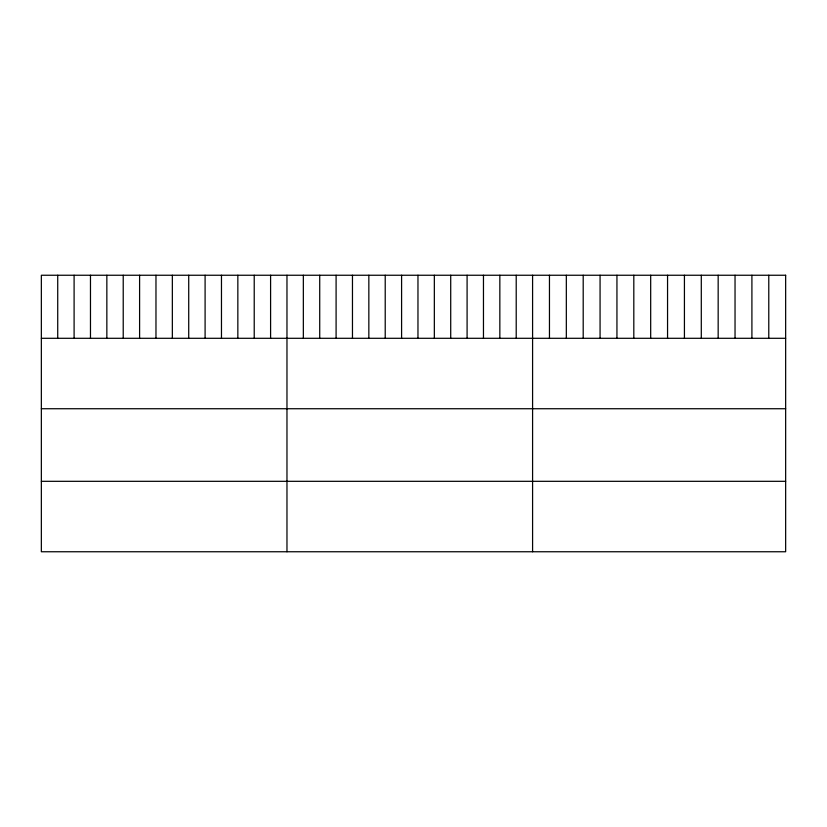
<?xml version="1.0" encoding="UTF-8"?>
<svg xmlns="http://www.w3.org/2000/svg" width="827" height="827" viewBox="0 0 827 827"><rect width="100%" height="100%" fill="white"/><g stroke="black" fill="none" stroke-linecap="round" stroke-linejoin="round"><path stroke-width="1.24" d="M41.35 338.295L785.65 338.295M41.35 408.734L785.65 408.734M41.35 481.314L785.65 481.314M768.779 275.246L768.779 338.295M751.908 275.246L751.908 338.295M735.038 275.246L735.038 338.295M718.167 275.246L718.167 338.295M701.296 275.246L701.296 338.295M684.425 275.246L684.425 338.295M667.554 275.246L667.554 338.295M650.684 275.246L650.684 338.295M633.813 275.246L633.813 338.295M616.942 275.246L616.942 338.295M600.071 275.246L600.071 338.295M583.2 275.246L583.2 338.295M566.33 275.246L566.33 338.295M549.459 275.246L549.459 338.295M532.588 275.246L532.588 551.754M516.213 275.246L516.213 338.295M499.839 275.246L499.839 338.295M483.464 275.246L483.464 338.295M467.09 275.246L467.09 338.295M450.715 275.246L450.715 338.295M434.34 275.246L434.34 338.295M417.966 275.246L417.966 338.295M401.591 275.246L401.591 338.295M385.217 275.246L385.217 338.295M368.842 275.246L368.842 338.295M352.467 275.246L352.467 338.295M336.093 275.246L336.093 338.295M319.718 275.246L319.718 338.295M303.344 275.246L303.344 338.295M286.969 275.246L286.969 551.754M270.594 275.246L270.594 338.295M254.22 275.246L254.22 338.295M237.845 275.246L237.845 338.295M221.471 275.246L221.471 338.295M205.096 275.246L205.096 338.295M188.721 275.246L188.721 338.295M172.347 275.246L172.347 338.295M155.972 275.246L155.972 338.295M139.598 275.246L139.598 338.295M123.223 275.246L123.223 338.295M106.848 275.246L106.848 338.295M90.474 275.246L90.474 338.295M74.099 275.246L74.099 338.295M57.725 275.246L57.725 338.295M785.65 275.246L41.35 275.246L41.35 551.754L785.65 551.754L785.65 275.246"/></g></svg>
